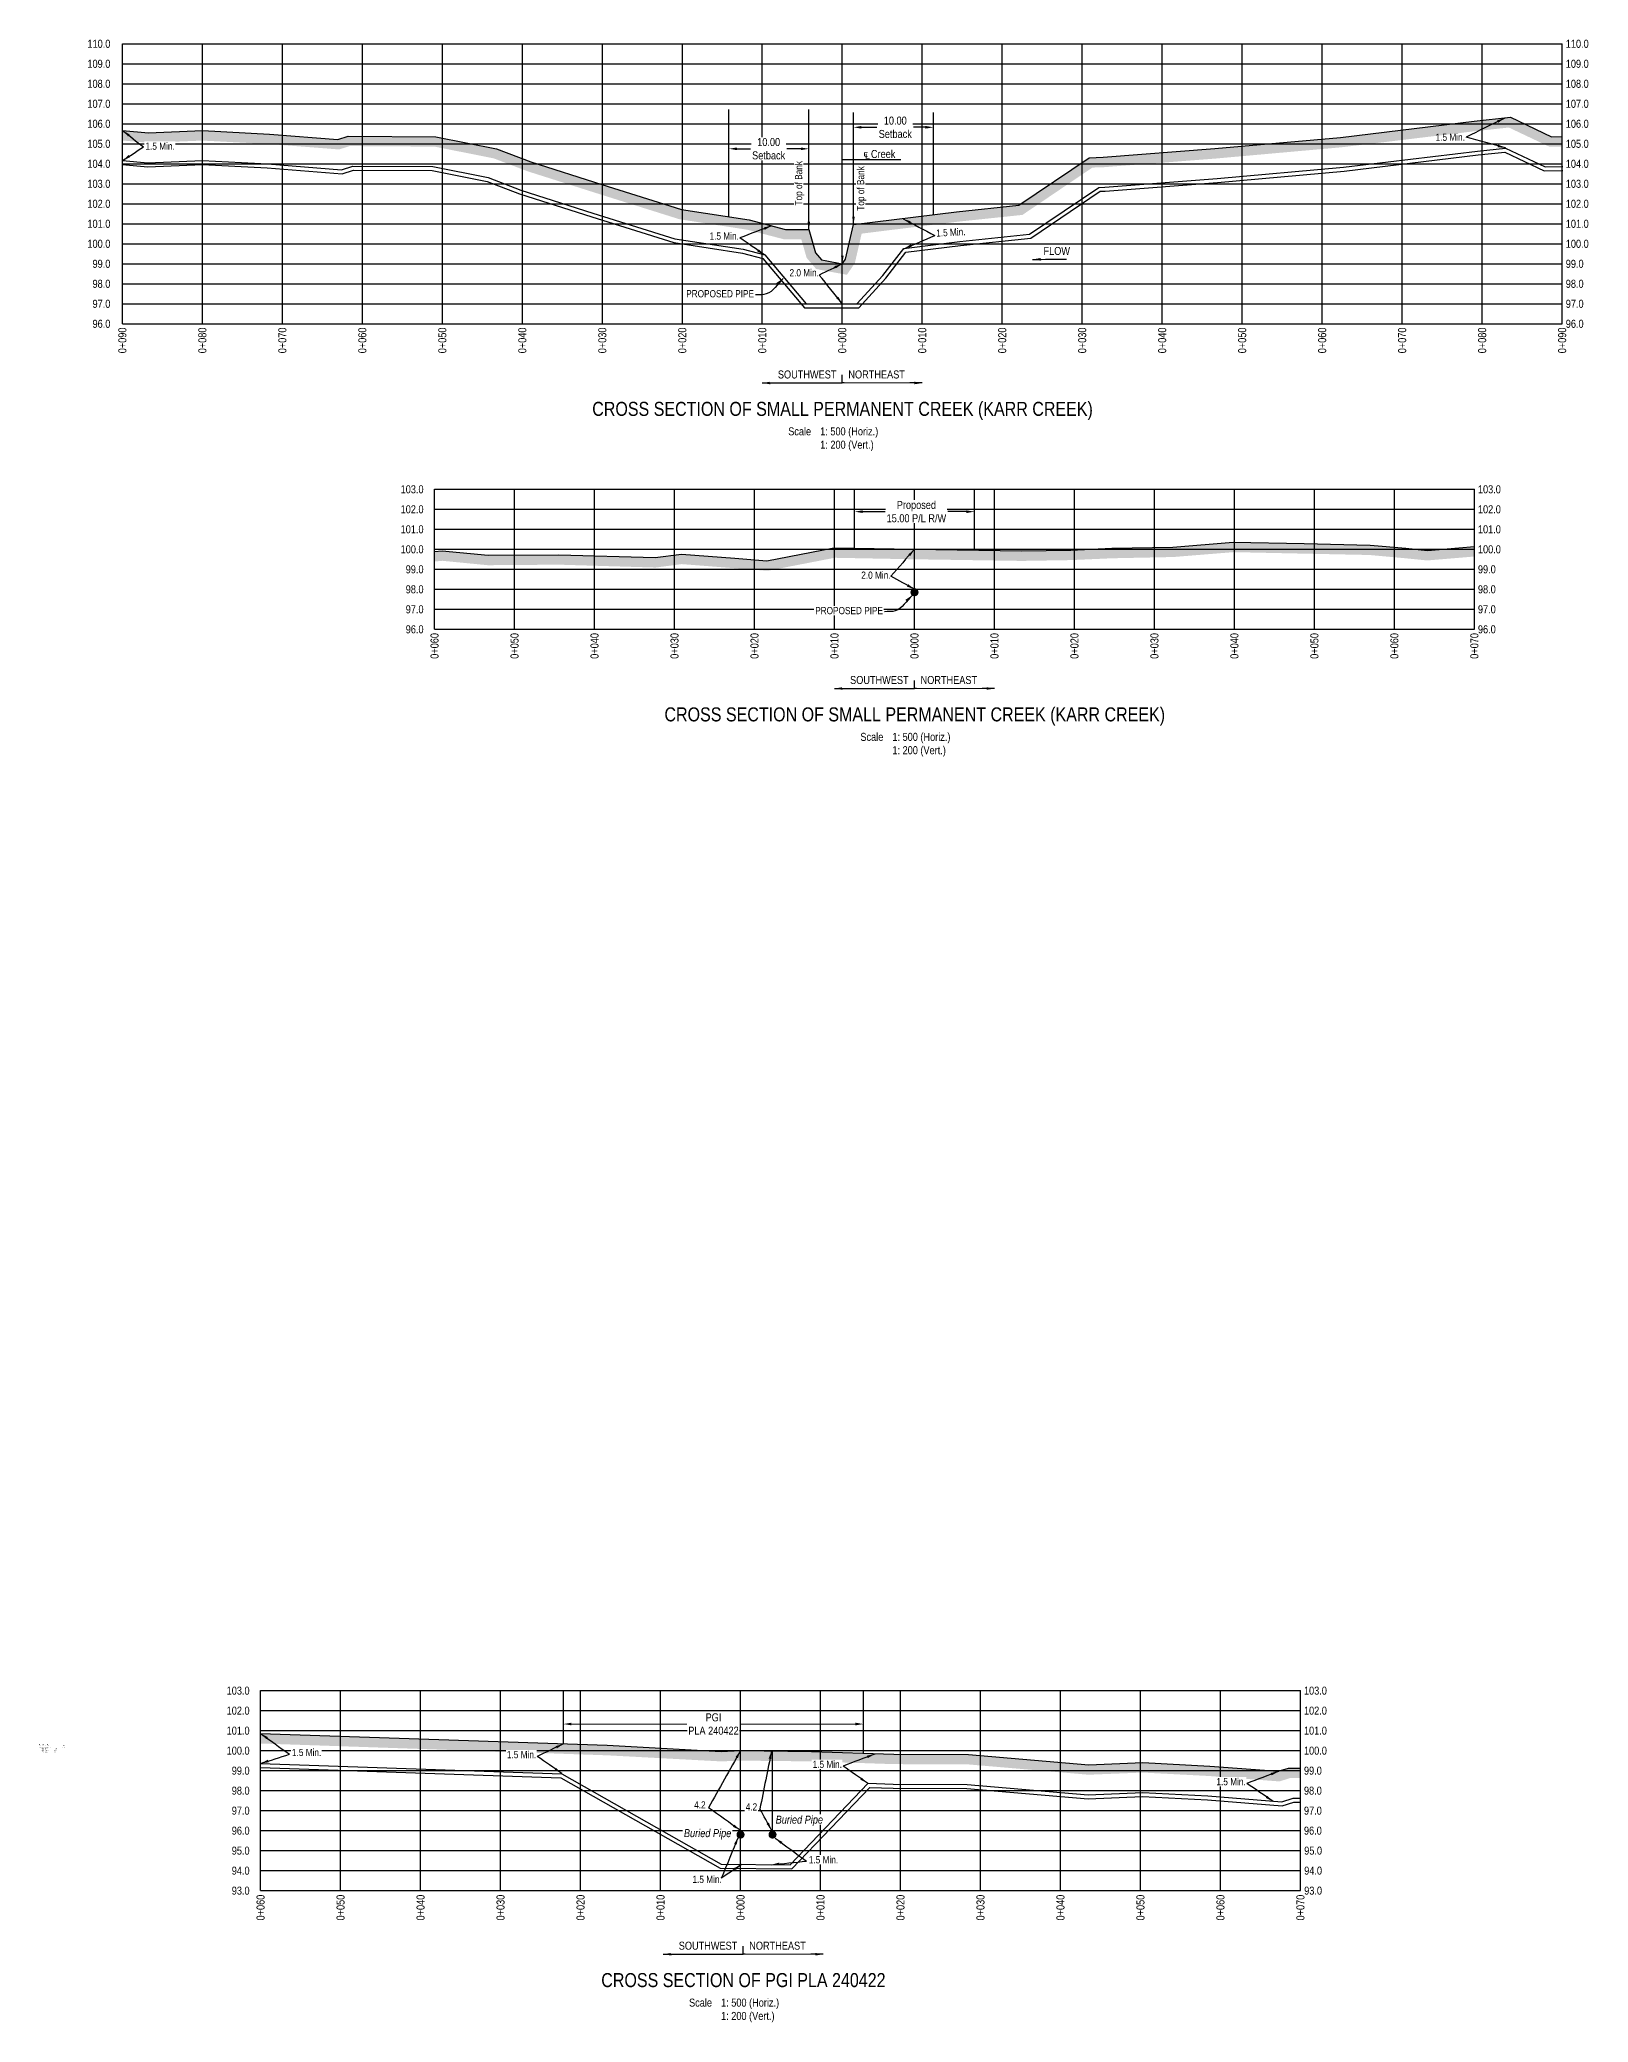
# Model space of a CAD drawing. Extents: x 406232 to 435383, y 6039561 to 6052989.
# Drawn here: x 406232 to 408168, y 6046705 to 6049184 of the extents above; entities that cross this region are included whole.
import ezdxf
from ezdxf.enums import TextEntityAlignment as Align

# ---------------------------------------------------------------- set-up
doc = ezdxf.new("R2010")
doc.units = 0
doc.header["$LTSCALE"] = 5
doc.header["$PDSIZE"] = 0.5
doc.linetypes.add('foc-TOPO', pattern=[1, 0.2, -0.8])
doc.layers.get('Defpoints').update_dxf_attribs({"color": 9})
for name, color, linetype in [('AS-PIPE-UG-T', 44, 'Continuous'), ('CG-NOTES', 7, 'Continuous'), ('DETAIL-T', 7, 'Continuous'), ('F-RW', 190, 'Continuous'), ('L-BD', 7, 'Continuous'), ('L-DETAIL-T', 3, 'Continuous'), ('L-MON', 1, 'Continuous'), ('P-CROSSINGS-GRID', 8, 'Continuous'), ('P-CROSSINGS-GROUND', 48, 'foc-TOPO'), ('P-CROSSINGS-LINE', 3, 'Continuous'), ('P-PROPOSED', 10, 'Continuous'), ('S-T7', 7, 'Continuous')]:
    doc.layers.add(name, color=color, linetype=linetype)
doc.layers.add('F-AR-T', color=190, linetype='Continuous', lineweight=9)
doc.layers.add('F-RW-T', color=190, linetype='Continuous', lineweight=9)
doc.styles.add('140', font='ARIALN.TTF', dxfattribs={"height": 15})
doc.styles.add('80', font='ARIALN.TTF', dxfattribs={"height": 10})
doc.styles.add('80CG', font='ARIALN.TTF', dxfattribs={"height": 10})
doc.styles.add('80L', font='ARIALN.TTF', dxfattribs={"height": 10})
doc.dimstyles.new('Compass 5 000', dxfattribs={"dimscale": 5, "dimtxt": 9, "dimasz": 2, "dimexe": 0.2, "dimexo": 0.0625, "dimgap": 0.5, "dimtad": 0, "dimtih": 1, "dimtoh": 1, "dimzin": 0, "dimdsep": 46, "dimtxsty": '80CG', "dimcen": 0.1, "dimse1": 1, "dimse2": 1, "dimclrd": 256, "dimclrt": 256, "dimaunit": 1, "dimadec": 4, "dimazin": 0, "dimtfac": 0.06, "dimtofl": 0, "dimtmove": 0, "dimatfit": 1, "dimfxl": 0.2, "dimtolj": 1, "dimtzin": 0, "dimlwd": -1, "dimarcsym": 0})

# ---------------------------------------------------------------- blocks, each defined once
blk = doc.blocks.new('*D904')
at = {"transparency": 16777216}
for p, q in [((407259.5, 6049074), (407278.9, 6049074)), ((407339.5, 6049074), (407324.7, 6049074))]:
    blk.add_line(p, q, dxfattribs=at)
for points in [[(407259.5, 6049075.7), (407259.5, 6049072.4), (407249.5, 6049074)], [(407339.5, 6049075.7), (407339.5, 6049072.4), (407349.5, 6049074)]]:
    blk.add_solid(points, dxfattribs=at)
at = {"layer": 'Defpoints', "color": 0, "transparency": 16777216}
for p in [(407249.5, 6049077.7), (407349.5, 6049077.7), (407249.5, 6049074)]:
    blk.add_point(p, dxfattribs=at)
at = {"transparency": 16777216, "insert": (407301.8, 6049074), "char_height": 10, "attachment_point": 5, "style": '80CG', "bg_fill": 3, "box_fill_scale": 1.1, "bg_fill_color": 256, "bg_fill_true_color": 13158600, "bg_fill_transparency": 0}
blk.add_mtext('\\A1;10.00\\PSetback', dxfattribs=at)
blk = doc.blocks.new('*D903')
at = {"transparency": 16777216}
for p, q in [((407103.8, 6049047.2), (407120.6, 6049047.2)), ((407183.8, 6049047.2), (407166.4, 6049047.2))]:
    blk.add_line(p, q, dxfattribs=at)
for points in [[(407103.8, 6049048.8), (407103.8, 6049045.5), (407093.8, 6049047.2)], [(407183.8, 6049048.8), (407183.8, 6049045.5), (407193.8, 6049047.2)]]:
    blk.add_solid(points, dxfattribs=at)
at = {"layer": 'Defpoints', "color": 0, "transparency": 16777216}
for p in [(407093.8, 6049083.2), (407193.8, 6049083.2), (407093.8, 6049047.2)]:
    blk.add_point(p, dxfattribs=at)
at = {"transparency": 16777216, "insert": (407143.5, 6049047.2), "char_height": 10, "attachment_point": 5, "style": '80CG', "bg_fill": 3, "box_fill_scale": 1.1, "bg_fill_color": 256, "bg_fill_true_color": 13158600, "bg_fill_transparency": 0}
blk.add_mtext('\\A1;10.00\\PSetback', dxfattribs=at)
blk = doc.blocks.new('PLIA')
at = {"color": 255, "const_width": 1}
blk.add_lwpolyline([(-0.5, 0, 1), (0.5, 0, 1)], format="xyb", close=True, dxfattribs=at)
blk = doc.blocks.new('PLIAA')
blk.add_blockref('PLIA', (0, 0))
blk = doc.blocks.new('PLIB')
at = {"color": 1}
blk.add_circle((0, 0), 0.8, dxfattribs=at)
blk = doc.blocks.new('PLIBB')
blk.add_blockref('PLIB', (0, 0))
blk = doc.blocks.new('PLICC')
for name in ['PLIAA', 'PLIBB']:
    blk.add_blockref(name, (0, 0))
blk = doc.blocks.new('PLI')
blk.add_blockref('PLICC', (0, 0))
blk = doc.blocks.new('*D907')
at = {"transparency": 16777216}
for p, q in [((407260.9, 6048593.6), (407289.2, 6048593.6)), ((407390.8, 6048593.6), (407367.3, 6048593.6))]:
    blk.add_line(p, q, dxfattribs=at)
for points in [[(407260.9, 6048595.2), (407260.9, 6048591.9), (407250.9, 6048593.6)], [(407390.8, 6048595.2), (407390.8, 6048591.9), (407400.8, 6048593.6)]]:
    blk.add_solid(points, dxfattribs=at)
at = {"layer": 'Defpoints', "color": 0, "transparency": 16777216}
for p in [(407250.9, 6048637), (407400.8, 6048637), (407400.8, 6048593.6)]:
    blk.add_point(p, dxfattribs=at)
at = {"transparency": 16777216, "insert": (407328.2, 6048593.6), "char_height": 10, "attachment_point": 5, "style": '80CG', "bg_fill": 3, "box_fill_scale": 1.1, "bg_fill_color": 256, "bg_fill_true_color": 13158600, "bg_fill_transparency": 0}
blk.add_mtext('\\A1;Proposed\\P15.00 P/L R/W', dxfattribs=at)
blk = doc.blocks.new('*D915')
at = {"layer": 'Defpoints', "color": 0, "transparency": 16777216}
for p in [(406887, 6047085.9), (407262, 6047085.9), (407262, 6047078.1)]:
    blk.add_point(p, dxfattribs=at)
at = {"layer": 'F-RW-T', "transparency": 16777216}
for p, q in [((406897, 6047078.1), (407041.2, 6047078.1)), ((407252, 6047078.1), (407107.8, 6047078.1))]:
    blk.add_line(p, q, dxfattribs=at)
for points in [[(406897, 6047079.8), (406897, 6047076.5), (406887, 6047078.1)], [(407252, 6047079.8), (407252, 6047076.5), (407262, 6047078.1)]]:
    blk.add_solid(points, dxfattribs=at)
at = {"layer": 'F-RW-T', "transparency": 16777216, "insert": (407074.5, 6047078.1), "char_height": 10, "attachment_point": 5, "style": '80CG', "bg_fill": 3, "box_fill_scale": 1.1, "bg_fill_color": 256, "bg_fill_true_color": 13158600, "bg_fill_transparency": 0}
blk.add_mtext('\\A1;PGI\\PPLA 240422', dxfattribs=at)

msp = doc.modelspace()

# ---------------------------------------------------------------- hatches: boundary and pattern name
at = {"layer": 'P-CROSSINGS-GROUND'}
h = msp.add_hatch(dxfattribs=at)
h.set_pattern_fill('EARTH', color=256, scale=2.498859, angle=45)
h.set_pattern_definition([(45, (192.612, 2759.253), (0, 22.440395626), [15.86775592, -15.86775592]), (45, (188.404, 2763.461), (0, 22.440395626), [15.86775592, -15.86775592]), (45, (184.197, 2767.668), (0, 22.440395626), [15.86775592, -15.86775592]), (135, (184.197, 2770.473), (-22.440395626, 0), [15.86775592, -15.86775592]), (135, (188.404, 2774.681), (-22.440395626, 0), [15.86775592, -15.86775592]), (135, (192.612, 2778.889), (-22.440395626, 0), [15.86775592, -15.86775592])])
h.paths.add_polyline_path([(406335.589, 6049057.524), (406367.922, 6049054.755), (406435.727, 6049057.439), (406518.527, 6049053.15), (406606.576, 6049046.346), (406619.752, 6049050.56), (406726.075, 6049049.832), (406799.73, 6049035.235), (406842.096, 6049019.078), (406931.375, 6048990.702), (407031.825, 6048959.148), (407116.708, 6048946.02), (407163.011, 6048933.949), (407184.367, 6048933.825), (407190.971, 6048910.911), (407202.693, 6048897.106), (407211.544, 6048895.148), (407241.298, 6048889.697), (407251.258, 6048904.178), (407259.763, 6048941.145), (407379.838, 6048956.036), (407460.792, 6048964.529), (407548.222, 6049023.688), (407562.378, 6049024.156), (407702.136, 6049034.96), (407859.663, 6049049.065), (408026.966, 6049069.238), (408068.877, 6049073.754), (408119.489, 6049049.77), (408135.589, 6049050.077), (408135.589, 6049062.573), (408122.186, 6049062.318), (408071.042, 6049086.554), (408025.549, 6049081.652), (407858.358, 6049061.492), (407701.098, 6049047.411), (407561.69, 6049036.634), (407544.206, 6049036.056), (407456.379, 6048976.629), (407378.417, 6048968.45), (407249.548, 6048952.468), (407239.615, 6048909.298), (407235.589, 6048903.445), (407214.02, 6048907.397), (407209.496, 6048908.398), (407202.233, 6048916.951), (407193.785, 6048946.265), (407164.649, 6048946.434), (407119.245, 6048958.27), (407034.668, 6048971.351), (406935.139, 6049002.616), (406846.218, 6049030.878), (406803.195, 6049047.286), (406727.344, 6049062.318), (406617.844, 6049063.068), (406605.099, 6049058.991), (406519.331, 6049065.619), (406435.804, 6049069.946), (406368.209, 6049067.27), (406335.589, 6049070.064)])
h = msp.add_hatch(dxfattribs=at)
h.set_pattern_fill('EARTH', color=256, scale=2.498859, angle=45)
h.set_pattern_definition([(45, (192.612, 3265.418), (0, 22.440395626), [15.86775592, -15.86775592]), (45, (188.404, 3269.625), (0, 22.440395626), [15.86775592, -15.86775592]), (45, (184.197, 3273.833), (0, 22.440395626), [15.86775592, -15.86775592]), (135, (184.197, 3276.638), (-22.440395626, 0), [15.86775592, -15.86775592]), (135, (188.404, 3280.846), (-22.440395626, 0), [15.86775592, -15.86775592]), (135, (192.612, 3285.053), (-22.440395626, 0), [15.86775592, -15.86775592])])
h.paths.add_polyline_path([(406725.868, 6048543.815), (406725.868, 6048531.265), (406735.477, 6048532.174), (406792.333, 6048526.652), (406881.215, 6048527.33), (407002.096, 6048523.707), (407034.77, 6048528.018), (407100.081, 6048522.97), (407142.062, 6048519.636), (407225.996, 6048535.934), (407325.656, 6048534.058), (407459.802, 6048532.03), (407521.53, 6048533.036), (407572.76, 6048535.312), (407649.286, 6048536.892), (407724.638, 6048542.996), (407812.856, 6048541.109), (407894.75, 6048539.418), (407939.047, 6048535.388), (407966.955, 6048532.605), (408025.868, 6048537.517), (408025.868, 6048550.055), (407967.057, 6048545.151), (407940.233, 6048547.826), (407895.446, 6048551.901), (407813.124, 6048553.601), (407724.266, 6048555.501), (407648.652, 6048549.376), (407572.354, 6048547.801), (407521.151, 6048545.526), (407459.795, 6048544.526), (407325.868, 6048546.551), (407224.911, 6048548.451), (407141.353, 6048532.226), (407101.057, 6048535.426), (407034.431, 6048540.576), (407001.461, 6048536.226), (406881.354, 6048539.826), (406792.891, 6048539.151), (406735.493, 6048544.726)])
h = msp.add_hatch(dxfattribs=at)
h.set_pattern_fill('EARTH', color=256, scale=2.498859, angle=45)
h.set_pattern_definition([(45, (257.109, 3425.508), (0, 22.440395626), [15.86775592, -15.86775592]), (45, (252.901, 3429.715), (0, 22.440395626), [15.86775592, -15.86775592]), (45, (248.694, 3433.923), (0, 22.440395626), [15.86775592, -15.86775592]), (135, (248.694, 3436.728), (-22.440395626, 0), [15.86775592, -15.86775592]), (135, (252.901, 3440.935), (-22.440395626, 0), [15.86775592, -15.86775592]), (135, (257.109, 3445.143), (-22.440395626, 0), [15.86775592, -15.86775592])])
h.paths.add_polyline_path([(406508.385, 6047053.814), (406941.12, 6047039.051), (407084.229, 6047031.422), (407108.569, 6047032.409), (407196.915, 6047031.438), (407299.785, 6047028.01), (407392.788, 6047027.686), (407543.457, 6047014.782), (407611.262, 6047017.467), (407694.062, 6047013.177), (407782.111, 6047006.373), (407795.287, 6047010.588), (407808.299, 6047010.499), (407808.385, 6047022.993), (407793.379, 6047023.096), (407780.634, 6047019.019), (407694.866, 6047025.647), (407611.339, 6047029.974), (407543.744, 6047027.298), (407393.344, 6047040.178), (407300.015, 6047040.504), (407197.191, 6047043.93), (407108.385, 6047044.906), (407084.309, 6047043.93), (406941.665, 6047051.534), (406508.385, 6047066.315)])

# ---------------------------------------------------------------- linework, layer by layer
for p, q in [((407093.831, 6048962.201), (407093.831, 6049096.277)), ((407193.785, 6048980.964), (407193.785, 6049096.277)), ((407349.502, 6048964.864), (407349.502, 6049092.599)), ((407250.902, 6048547.962), (407250.902, 6048621.551)), ((407400.834, 6048545.417), (407400.834, 6048621.551))]:
    msp.add_line(p, q)
at = {"layer": 'CG-NOTES'}
for p, q in [((407235.589, 6048754.423), (407235.589, 6048764.423)), ((407325.868, 6048372.529), (407325.868, 6048382.529)), ((407111.66, 6046790.386), (407111.66, 6046800.386))]:
    msp.add_line(p, q, dxfattribs=at)
at = {"layer": 'F-AR-T'}
for points in [[(406232.118, 6047052.588), (406232.118, 6047053.088)], [(406236.667, 6047052.588), (406236.667, 6047053.088)], [(406241.782, 6047052.588), (406241.782, 6047053.088)]]:
    msp.add_lwpolyline(points, dxfattribs=at)
at = {"layer": 'F-RW'}
for p, q in [((406886.986, 6047053.399), (406886.986, 6047119.906)), ((407262.014, 6047041.77), (407262.014, 6047119.906))]:
    msp.add_line(p, q, dxfattribs=at)
at = {"layer": 'P-CROSSINGS-GRID', "color": 8}
for p, q in [((406335.589, 6048828.445), (406335.589, 6049178.445)), ((406335.589, 6049178.445), (408135.589, 6049178.445)), ((406435.589, 6048828.445), (406435.589, 6049178.445)), ((406535.589, 6048828.445), (406535.589, 6049178.445)), ((406635.589, 6048828.445), (406635.589, 6049178.445)), ((406735.589, 6048828.445), (406735.589, 6049178.445)), ((406835.589, 6048828.445), (406835.589, 6049178.445)), ((406935.589, 6048828.445), (406935.589, 6049178.445)), ((407035.589, 6048828.445), (407035.589, 6049178.445)), ((407135.589, 6048828.445), (407135.589, 6049178.445)), ((407235.589, 6048828.445), (407235.589, 6049178.445)), ((407335.589, 6048828.445), (407335.589, 6049178.445)), ((407435.589, 6048828.445), (407435.589, 6049178.445)), ((407535.589, 6048828.445), (407535.589, 6049178.445)), ((407635.589, 6048828.445), (407635.589, 6049178.445)), ((407735.589, 6048828.445), (407735.589, 6049178.445)), ((407835.589, 6048828.445), (407835.589, 6049178.445)), ((407935.589, 6048828.445), (407935.589, 6049178.445)), ((408035.589, 6048828.445), (408035.589, 6049178.445)), ((408135.589, 6048828.445), (408135.589, 6049178.445)), ((406335.589, 6049153.445), (408135.589, 6049153.445)), ((406335.589, 6049128.445), (408135.589, 6049128.445)), ((406335.589, 6049128.445), (408135.589, 6049128.445)), ((406335.589, 6049103.445), (408135.589, 6049103.445)), ((406335.589, 6049078.445), (408135.589, 6049078.445)), ((406335.589, 6049053.445), (408135.589, 6049053.445)), ((406335.589, 6049028.445), (408135.589, 6049028.445)), ((406335.589, 6049003.445), (408135.589, 6049003.445)), ((406335.589, 6048978.445), (408135.589, 6048978.445)), ((406335.589, 6048953.445), (408135.589, 6048953.445)), ((406335.589, 6048928.445), (408135.589, 6048928.445)), ((406335.589, 6048903.445), (408135.589, 6048903.445)), ((406335.589, 6048878.445), (408135.589, 6048878.445)), ((406335.589, 6048853.445), (408135.589, 6048853.445)), ((406335.589, 6048828.445), (408135.589, 6048828.445)), ((406725.868, 6048621.551), (408025.868, 6048621.551)), ((406725.868, 6048446.551), (406725.868, 6048621.551)), ((406825.868, 6048446.551), (406825.868, 6048621.551)), ((406925.868, 6048446.551), (406925.868, 6048621.551)), ((407025.868, 6048446.551), (407025.868, 6048621.551)), ((407125.868, 6048446.551), (407125.868, 6048621.551)), ((407225.868, 6048446.551), (407225.868, 6048621.551)), ((407325.868, 6048446.551), (407325.868, 6048621.551)), ((407425.868, 6048446.551), (407425.868, 6048621.551)), ((407525.868, 6048446.551), (407525.868, 6048621.551)), ((407625.868, 6048446.551), (407625.868, 6048621.551)), ((407725.868, 6048446.551), (407725.868, 6048621.551)), ((407825.868, 6048446.551), (407825.868, 6048621.551)), ((407925.868, 6048446.551), (407925.868, 6048621.551)), ((408025.868, 6048446.551), (408025.868, 6048621.551)), ((406725.868, 6048596.551), (408025.868, 6048596.551)), ((406725.868, 6048571.551), (408025.868, 6048571.551)), ((406725.868, 6048546.551), (408025.868, 6048546.551)), ((406725.868, 6048521.551), (408025.868, 6048521.551)), ((406725.868, 6048496.551), (408025.868, 6048496.551)), ((406725.868, 6048471.551), (408025.868, 6048471.551)), ((406725.868, 6048446.551), (408025.868, 6048446.551)), ((406508.385, 6047119.906), (407808.385, 6047119.906)), ((406508.385, 6046869.906), (406508.385, 6047119.906)), ((406608.385, 6046869.906), (406608.385, 6047119.906)), ((406708.385, 6046869.906), (406708.385, 6047119.906)), ((406808.385, 6046869.906), (406808.385, 6047119.906)), ((406908.385, 6046869.906), (406908.385, 6047119.906)), ((407008.385, 6046869.906), (407008.385, 6047119.906)), ((407108.385, 6046869.906), (407108.385, 6047119.906)), ((407208.385, 6046869.906), (407208.385, 6047119.906)), ((407308.385, 6046869.906), (407308.385, 6047119.906)), ((407408.385, 6046869.906), (407408.385, 6047119.906)), ((407508.385, 6046869.906), (407508.385, 6047119.906)), ((407608.385, 6046869.906), (407608.385, 6047119.906)), ((407708.385, 6046869.906), (407708.385, 6047119.906)), ((407808.385, 6046869.906), (407808.385, 6047119.906)), ((406508.385, 6047094.906), (407808.385, 6047094.906)), ((406508.385, 6047069.906), (407808.385, 6047069.906)), ((406508.385, 6047044.906), (407808.385, 6047044.906)), ((406508.385, 6047019.906), (407808.385, 6047019.906)), ((406508.385, 6046994.906), (407808.385, 6046994.906)), ((406508.385, 6046969.906), (407808.385, 6046969.906)), ((406508.385, 6046944.906), (407808.385, 6046944.906)), ((406508.385, 6046919.906), (407808.385, 6046919.906)), ((406508.385, 6046894.906), (407808.385, 6046894.906)), ((406508.385, 6046869.906), (407808.385, 6046869.906))]:
    msp.add_line(p, q, dxfattribs=at)
at = {"layer": 'P-CROSSINGS-LINE', "color": 3, "flags": 128}
for points in [[(406335.589, 6049070.064), (406368.209, 6049067.27), (406435.804, 6049069.946), (406519.331, 6049065.619), (406605.099, 6049058.991), (406617.844, 6049063.068), (406727.344, 6049062.318), (406803.195, 6049047.286), (406846.218, 6049030.878), (406935.139, 6049002.616), (407034.668, 6048971.351), (407119.245, 6048958.27), (407164.649, 6048946.434), (407193.785, 6048946.265), (407202.233, 6048916.951), (407209.496, 6048908.398), (407214.02, 6048907.397), (407235.589, 6048903.445), (407239.615, 6048909.298), (407249.548, 6048952.468), (407378.417, 6048968.45), (407456.379, 6048976.629), (407544.206, 6049036.056), (407561.69, 6049036.634), (407701.098, 6049047.411), (407858.358, 6049061.492), (408025.549, 6049081.652), (408071.042, 6049086.554), (408122.186, 6049062.318), (408135.589, 6049062.573)], [(406725.868, 6048543.815), (406735.493, 6048544.726), (406792.891, 6048539.151), (406881.354, 6048539.826), (407001.461, 6048536.226), (407034.431, 6048540.576), (407101.057, 6048535.426), (407141.353, 6048532.226), (407224.911, 6048548.451), (407325.868, 6048546.551), (407459.795, 6048544.526), (407521.151, 6048545.526), (407572.354, 6048547.801), (407648.652, 6048549.376), (407724.266, 6048555.501), (407813.124, 6048553.601), (407895.446, 6048551.901), (407940.233, 6048547.826), (407967.057, 6048545.151), (408025.868, 6048550.055)], [(406508.385, 6047066.315), (406941.665, 6047051.534), (407084.309, 6047043.93), (407108.385, 6047044.906), (407197.191, 6047043.93), (407300.015, 6047040.504), (407393.344, 6047040.178), (407543.744, 6047027.298), (407611.339, 6047029.974), (407694.866, 6047025.647), (407780.634, 6047019.019), (407793.379, 6047023.096), (407808.385, 6047022.993)]]:
    msp.add_lwpolyline(points, dxfattribs=at)
at = {"layer": 'P-PROPOSED'}
for points in [[(406335.163, 6049027.464), (406367.233, 6049024.718), (406435.544, 6049027.422), (406516.596, 6049023.223), (406610.119, 6049015.996), (406624.331, 6049020.542), (406723.031, 6049019.866), (406791.414, 6049006.314), (406832.204, 6048990.758), (406922.34, 6048962.109), (407025.001, 6048929.861), (407110.618, 6048916.619), (407136.018, 6048909.997), (407188.28, 6048848.448), (407256.083, 6048848.448), (407290.012, 6048885.595), (407314.972, 6048917.776), (407383.248, 6048926.243), (407471.382, 6048935.489), (407557.861, 6048994.004), (407564.03, 6048994.208), (407704.629, 6049005.077), (407862.796, 6049019.239), (408030.367, 6049039.444), (408063.679, 6049043.034), (408113.015, 6049019.655), (408136.399, 6049020.1)], [(406335.589, 6049032.444), (406367.348, 6049029.724), (406435.575, 6049032.425), (406516.917, 6049028.211), (406609.529, 6049021.054), (406623.568, 6049025.545), (406723.538, 6049024.86), (406792.8, 6049011.134), (406833.853, 6048995.478), (406923.846, 6048966.874), (407026.139, 6048934.742), (407111.633, 6048921.519), (407138.806, 6048914.435), (407190.593, 6048853.445), (407253.879, 6048853.445), (407286.186, 6048888.817), (407312.296, 6048922.48), (407382.68, 6048931.209), (407469.617, 6048940.329), (407556.255, 6048998.951), (407563.755, 6048999.199), (407704.214, 6049010.057), (407862.273, 6049024.21), (408029.8, 6049044.41), (408064.545, 6049048.154), (408114.094, 6049024.674), (408136.303, 6049025.097)]]:
    msp.add_lwpolyline(points, dxfattribs=at)

# ---------------------------------------------------------------- block references
at = {"layer": 'L-MON', "xscale": 4.997718399999963, "yscale": 4.997718399999963, "zscale": 4.997718399999963}
msp.add_blockref('PLI', (407325.868, 6048492.838), dxfattribs=at)

# ---------------------------------------------------------------- texts
at = {"style": '80L'}
msp.add_text('FLOW', height=9.9954, rotation=359.666704, dxfattribs=at).set_placement((407487.085, 6048914.58))
at = {"style": '80'}
for s, p in [('0+090', (406335.502, 6048823.75)), ('0+080', (406435.502, 6048823.75)), ('0+070', (406535.502, 6048823.75)), ('0+060', (406635.502, 6048823.75)), ('0+050', (406735.502, 6048823.75)), ('0+040', (406835.502, 6048823.75)), ('0+030', (406935.502, 6048823.75)), ('0+020', (407035.502, 6048823.75)), ('0+010', (407135.502, 6048823.75)), ('0+000', (407235.502, 6048823.75)), ('0+010', (407335.502, 6048823.75)), ('0+020', (407435.502, 6048823.75)), ('0+030', (407535.502, 6048823.75)), ('0+040', (407635.502, 6048823.75)), ('0+050', (407735.502, 6048823.75)), ('0+060', (407835.502, 6048823.75)), ('0+070', (407935.502, 6048823.75)), ('0+080', (408035.502, 6048823.75)), ('0+090', (408135.502, 6048823.75)), ('0+060', (406725.781, 6048441.855)), ('0+050', (406825.781, 6048441.855)), ('0+040', (406925.781, 6048441.855)), ('0+030', (407025.781, 6048441.855)), ('0+020', (407125.781, 6048441.855)), ('0+010', (407225.781, 6048441.855)), ('0+000', (407325.781, 6048441.855)), ('0+010', (407425.781, 6048441.855)), ('0+020', (407525.781, 6048441.855)), ('0+030', (407625.781, 6048441.855)), ('0+040', (407725.781, 6048441.855)), ('0+050', (407825.781, 6048441.855)), ('0+060', (407925.781, 6048441.855)), ('0+070', (408025.781, 6048441.855)), ('0+060', (406508.298, 6046864.778)), ('0+050', (406608.298, 6046864.778)), ('0+040', (406708.298, 6046864.778)), ('0+030', (406808.298, 6046864.778)), ('0+020', (406908.298, 6046864.778)), ('0+010', (407008.298, 6046864.778)), ('0+000', (407108.298, 6046864.778)), ('0+010', (407208.298, 6046864.778)), ('0+020', (407308.298, 6046864.778)), ('0+030', (407408.298, 6046864.778)), ('0+040', (407508.298, 6046864.778)), ('0+050', (407608.298, 6046864.778)), ('0+060', (407708.298, 6046864.778)), ('0+070', (407808.298, 6046864.778))]:
    msp.add_text(s, height=10, rotation=90, dxfattribs=at).set_placement(p, align=Align.MIDDLE_RIGHT)
at = {"char_height": 8.9959, "attachment_point": 1, "style": '80L'}
for s, insert in [('1.5 Min.', (407977.298, 6049066.119)), ('2.0 Min.', (407169.607, 6048896.754)), ('2.0 Min.', (407259.262, 6048518.695))]:
    msp.add_mtext_dynamic_manual_height_columns(s, width=45.29007, gutter_width=44.979, heights=[0], dxfattribs=dict(at, insert=insert))
at = {"insert": (407040.423, 6048870.506), "char_height": 8.99589, "width": 84.29299, "attachment_point": 1, "style": '80L'}
msp.add_mtext('PROPOSED PIPE', dxfattribs=at)
at = {"layer": 'DETAIL-T', "char_height": 10, "attachment_point": 1, "style": '80L'}
for insert in [(407167.934, 6048698.964), (407258.213, 6048317.069), (407044.004, 6046734.926)]:
    msp.add_mtext_dynamic_manual_height_columns('Scale^I1: 500 (Horiz.)\\P^I1: 200 (Vert.)', width=217.1051, gutter_width=45, heights=[0], dxfattribs=dict(at, insert=insert))
at = {"layer": 'F-AR-T', "style": '80L'}
for s, p in [('847.82', (406232.118, 6047048.59)), ('296.02', (406232.118, 6047050.589)), ('4.55', (406234.393, 6047046.591)), ('4.31', (406234.393, 6047044.592)), ('0.20', (406234.393, 6047042.593)), ('300.57', (406236.667, 6047050.589)), ('848.02', (406236.667, 6047048.59)), ('5.12', (406239.225, 6047046.591)), ('-18.96', (406239.225, 6047044.592)), ('-0.97', (406239.225, 6047042.593)), ('305.69', (406241.782, 6047050.589)), ('847.05', (406241.782, 6047048.59)), ('0.76', (406250.446, 6047044.592)), ('0.13', (406250.446, 6047042.593)), ('17.34', (406250.446, 6047046.591)), ('323.02', (406259.11, 6047050.589)), ('847.18', (406259.11, 6047048.59))]:
    msp.add_text(s, height=0.9995, dxfattribs=at).set_placement(p)
at = {"layer": 'L-DETAIL-T', "char_height": 17.5, "width": 624.82064, "attachment_point": 2, "rotation": 0, "style": '140'}
for s, insert in [('CROSS SECTION OF SMALL PERMANENT CREEK (KARR CREEK)', (407235.87, 6048730.837)), ('CROSS SECTION OF SMALL PERMANENT CREEK (KARR CREEK)', (407326.149, 6048348.943)), ('CROSS SECTION OF PGI PLA 240422', (407111.94, 6046766.8))]:
    msp.add_mtext(s, dxfattribs=dict(at, insert=insert))
at = {"layer": 'S-T7', "style": '80'}
for s, p in [('110.0', (406320.533, 6049178.445)), ('109.0', (406320.533, 6049153.445)), ('108.0', (406320.533, 6049128.445)), ('107.0', (406320.533, 6049103.445)), ('106.0', (406320.533, 6049078.445)), ('105.0', (406320.533, 6049053.445)), ('104.0', (406320.533, 6049028.445)), ('103.0', (406320.533, 6049003.445)), ('102.0', (406320.533, 6048978.445)), ('101.0', (406320.533, 6048953.445)), ('100.0', (406320.533, 6048928.445)), ('99.0', (406320.533, 6048903.445)), ('98.0', (406320.533, 6048878.445)), ('97.0', (406320.533, 6048853.445)), ('96.0', (406320.533, 6048828.445)), ('103.0', (406712.069, 6048621.551)), ('102.0', (406712.069, 6048596.551)), ('101.0', (406712.069, 6048571.551)), ('100.0', (406712.069, 6048546.551)), ('99.0', (406712.069, 6048521.551)), ('98.0', (406712.069, 6048496.551)), ('97.0', (406712.069, 6048471.551)), ('96.0', (406712.069, 6048446.551)), ('103.0', (406494.585, 6047119.906)), ('102.0', (406494.585, 6047094.906)), ('101.0', (406494.585, 6047069.906)), ('100.0', (406494.585, 6047044.906)), ('99.0', (406494.585, 6047019.906)), ('98.0', (406494.585, 6046994.906)), ('97.0', (406494.585, 6046969.906)), ('96.0', (406494.585, 6046944.906)), ('95.0', (406494.585, 6046919.906)), ('95.0', (407835.315, 6046919.906)), ('94.0', (406494.585, 6046894.906)), ('94.0', (407835.315, 6046894.906)), ('93.0', (406494.585, 6046869.906)), ('93.0', (407835.315, 6046869.906))]:
    msp.add_text(s, height=10, dxfattribs=at).set_placement(p, align=Align.MIDDLE_RIGHT)
for s, p in [('110.0', (408140.052, 6049178.445)), ('109.0', (408140.052, 6049153.445)), ('108.0', (408140.052, 6049128.445)), ('107.0', (408140.052, 6049103.445)), ('106.0', (408140.052, 6049078.445)), ('105.0', (408140.052, 6049053.445)), ('104.0', (408140.052, 6049028.445)), ('103.0', (408140.052, 6049003.445)), ('102.0', (408140.052, 6048978.445)), ('101.0', (408140.052, 6048953.445)), ('100.0', (408140.052, 6048928.445)), ('99.0', (408140.052, 6048903.445)), ('98.0', (408140.052, 6048878.445)), ('97.0', (408140.052, 6048853.445)), ('96.0', (408140.052, 6048828.445)), ('103.0', (408030.215, 6048621.551)), ('102.0', (408030.215, 6048596.551)), ('101.0', (408030.215, 6048571.551)), ('100.0', (408030.215, 6048546.551)), ('99.0', (408030.215, 6048521.551)), ('98.0', (408030.215, 6048496.551)), ('97.0', (408030.215, 6048471.551)), ('96.0', (408030.215, 6048446.551)), ('103.0', (407812.732, 6047119.906)), ('102.0', (407812.732, 6047094.906)), ('101.0', (407812.732, 6047069.906)), ('100.0', (407812.732, 6047044.906)), ('99.0', (407812.732, 6047019.906)), ('98.0', (407812.732, 6046994.906)), ('97.0', (407812.732, 6046969.906)), ('96.0', (407812.732, 6046944.906))]:
    msp.add_text(s, height=10, dxfattribs=at).set_placement(p, align=Align.MIDDLE_LEFT)

# ---------------------------------------------------------------- leaders
at = {"path_type": 1}
for points in [[(408063.875, 6049085.639), (408015.48, 6049061.69)], [(408064.746, 6049048.166), (408015.48, 6049061.69)], [(407235.589, 6048903.445), (407235.589, 6049033.989)], [(407249.548, 6048952.468), (407249.548, 6048987.166)], [(407147.371, 6048950.938), (407107.616, 6048935.834)], [(407138.392, 6048914.422), (407107.616, 6048935.834)], [(407473.561, 6048908.949), (407515.981, 6048909.104)], [(407161.558, 6048884.945), (407140.546, 6048865.685), (407127.155, 6048864.595)], [(407322.817, 6048488.855), (407301.804, 6048469.595), (407288.413, 6048468.505)], [(406885.061, 6047016.245), (406854.285, 6047037.657)], [(407276.262, 6047040.619), (407236.508, 6047025.515)], [(407267.283, 6047004.103), (407236.508, 6047025.515)], [(407781.043, 6047018.979), (407741.288, 6047003.875)], [(407774.186, 6046981.457), (407741.288, 6047003.875)]]:
    msp.add_leader(points, dimstyle='Compass 5 000', override={"dimgap": 0.5, "dimtad": 0}, dxfattribs=at)
for points in [[(407235.589, 6048903.445), (407206.83, 6048889.361)], [(407235.589, 6048853.445), (407206.83, 6048889.361)], [(407325.868, 6048546.551), (407296.246, 6048513.109)], [(407325.868, 6048496.551), (407296.246, 6048513.109)]]:
    msp.add_leader(points, dimstyle='Compass 5 000', dxfattribs=at)
at = {"layer": 'CG-NOTES', "path_type": 1}
for points in [[(407135.589, 6048754.423), (407235.589, 6048754.423)], [(407335.589, 6048754.423), (407235.589, 6048754.423)], [(407225.868, 6048372.529), (407325.868, 6048372.529)], [(407425.868, 6048372.529), (407325.868, 6048372.529)], [(407011.66, 6046790.386), (407111.66, 6046790.386)], [(407211.66, 6046790.386), (407111.66, 6046790.386)]]:
    msp.add_leader(points, dimstyle='Compass 5 000', override={"dimgap": 0.5, "dimtad": 0}, dxfattribs=at)

# ---------------------------------------------------------------- next in the draw order: texts
at = {"char_height": 8.9959, "attachment_point": 1, "style": '80L', "bg_fill": 3, "box_fill_scale": 1.15, "bg_fill_color": 256, "bg_fill_true_color": 256, "bg_fill_transparency": 0}
for insert in [(406364.372, 6049054.978), (407069.617, 6048942.588)]:
    msp.add_mtext_dynamic_manual_height_columns('1.5 Min.', width=35.87103, gutter_width=44.979, heights=[0], dxfattribs=dict(at, insert=insert))
at = {"insert": (407176.404, 6048976.294), "char_height": 8.99589, "width": 55.85483, "attachment_point": 1, "rotation": 90, "style": '80L', "bg_fill": 3, "box_fill_scale": 1.15, "bg_fill_color": 256, "bg_fill_true_color": 256, "bg_fill_transparency": 0}
msp.add_mtext('Top of Bank', dxfattribs=at)
at = {"insert": (407352.681, 6048946.293), "char_height": 8.9959, "attachment_point": 1, "rotation": 3.014519, "style": '80L', "bg_fill": 3, "box_fill_scale": 1.15, "bg_fill_color": 256, "bg_fill_true_color": 256, "bg_fill_transparency": 0}
msp.add_mtext_dynamic_manual_height_columns('1.5 Min.', width=35.87103, gutter_width=44.979, heights=[0], dxfattribs=at)
at = {"color": 3, "char_height": 10, "width": 78.43132, "attachment_point": 3, "style": '80', "bg_fill": 2}
for insert in [(407228.222, 6048770.104), (407318.501, 6048388.21), (407104.292, 6046806.067)]:
    msp.add_mtext('SOUTHWEST', dxfattribs=dict(at, insert=insert))
at = {"insert": (407201.682, 6048474.416), "char_height": 8.99589, "width": 84.29299, "attachment_point": 1, "style": '80L', "bg_fill": 3, "box_fill_scale": 1.15, "bg_fill_color": 256, "bg_fill_true_color": 256, "bg_fill_transparency": 0}
msp.add_mtext('PROPOSED PIPE', dxfattribs=at)
at = {"layer": 'AS-PIPE-UG-T', "char_height": 9.99544, "attachment_point": 1, "style": '80L', "bg_fill": 3, "box_fill_scale": 1.15, "bg_fill_color": 256, "bg_fill_true_color": 256, "bg_fill_transparency": 0}
for insert in [(407037.577, 6046946.783), (407152.292, 6046963.634)]:
    msp.add_mtext_dynamic_manual_height_columns('{\\fArial Narrow|b0|i1|c0|p34;Buried Pipe}', width=59.00894, gutter_width=49.977, heights=[0], dxfattribs=dict(at, insert=insert))
at = {"layer": 'L-BD', "insert": (407257.614, 6049045.676), "char_height": 9.99544, "width": 49.14274, "attachment_point": 1, "style": '80', "bg_fill": 2}
msp.add_mtext('\\pi4.23209;{\\fISOCPEUR|b0|i0|c0|p34;℄} Creek', dxfattribs=at)

# ---------------------------------------------------------------- next in the draw order: dimensions: what is measured, and where the dimension line sits
at = {"color": 2}
dim = msp.add_linear_dim(base=(407400.834, 6048593.56), p1=(407250.902, 6048636.962), p2=(407400.834, 6048636.962), angle=0, text='Proposed\\P15.00 P/L R/W', dimstyle='Compass 5 000', override={"dimtfill": 1}, dxfattribs=at)
dim.commit()
dim.dimension.update_dxf_attribs({"geometry": '*D907', "text_midpoint": (407328.25, 6048593.56), "dimtype": 161})
at = {"layer": 'F-RW-T', "color": 2}
dim = msp.add_aligned_dim(p1=(406886.986, 6047085.854), p2=(407262.014, 6047085.854), distance=-7.726, text='PGI\\PPLA 240422', dimstyle='Compass 5 000', override={"dimtfill": 1}, dxfattribs=at)
dim.commit()
dim.dimension.update_dxf_attribs({"geometry": '*D915', "text_midpoint": (407074.5, 6047078.128)})

# ---------------------------------------------------------------- next in the draw order: linework, layer by layer
for p, q in [((407249.548, 6048952.468), (407249.548, 6049092.599)), ((407235.589, 6049033.989), (407308.843, 6049033.989))]:
    msp.add_line(p, q)
at = {"layer": 'Defpoints'}
for p, q in [((407108.385, 6046939.954), (407108.385, 6047044.906)), ((407148.366, 6046939.954), (407148.366, 6047044.466))]:
    msp.add_line(p, q, dxfattribs=at)
at = {"layer": 'P-PROPOSED'}
for points in [[(406508.214, 6047023.816), (406883.744, 6047011.004), (407082.727, 6046897.863), (407172.528, 6046897.082), (407269.945, 6046999.001), (407299.234, 6046998.025), (407391.455, 6046997.704), (407542.768, 6046984.745), (407611.079, 6046987.45), (407692.131, 6046983.251), (407785.654, 6046976.024), (407799.866, 6046980.57), (407808.094, 6046980.513)], [(406508.385, 6047028.811), (406885.144, 6047015.957), (406885.144, 6047015.957), (407084.069, 6046902.85), (407170.409, 6046902.098), (407267.877, 6047004.071), (407299.326, 6047003.023), (407391.677, 6047002.701), (407542.883, 6046989.751), (407611.11, 6046992.452), (407692.452, 6046988.239), (407785.064, 6046981.082), (407799.103, 6046985.573), (407808.128, 6046985.511)]]:
    msp.add_lwpolyline(points, dxfattribs=at)

# ---------------------------------------------------------------- next in the draw order: block references
at = {"layer": 'L-MON', "xscale": 4.997718399999963, "yscale": 4.997718399999963, "zscale": 4.997718399999963}
for p in [(407108.385, 6046939.954), (407148.366, 6046939.954)]:
    msp.add_blockref('PLI', p, dxfattribs=at)

# ---------------------------------------------------------------- next in the draw order: texts
at = {"color": 3, "char_height": 10, "width": 71.79644, "attachment_point": 1, "style": '80', "bg_fill": 2}
for insert in [(407243.179, 6048770.104), (407333.458, 6048388.21), (407119.25, 6046806.067)]:
    msp.add_mtext('NORTHEAST', dxfattribs=dict(at, insert=insert))

# ---------------------------------------------------------------- next in the draw order: dimensions: what is measured, and where the dimension line sits
dim = msp.add_linear_dim(base=(407093.831, 6049047.171), p1=(407193.785, 6049083.156), p2=(407093.831, 6049083.156), angle=180, text='10.00\\PSetback', dimstyle='Compass 5 000', override={"dimtfill": 1})
dim.commit()
dim.dimension.update_dxf_attribs({"geometry": '*D903', "text_midpoint": (407143.511, 6049047.171), "dimtype": 161})

# ---------------------------------------------------------------- next in the draw order: leaders
at = {"path_type": 1}
for points in [[(406335.893, 6049070.037), (406361.867, 6049049.528)], [(406335.893, 6049032.502), (406361.867, 6049049.528)], [(407193.785, 6048946.265), (407193.785, 6048980.964)], [(407311.474, 6048959.829), (407351.236, 6048938.823)], [(407312.577, 6048922.316), (407351.236, 6048938.823)], [(406886.986, 6047053.399), (406854.285, 6047037.657)]]:
    msp.add_leader(points, dimstyle='Compass 5 000', override={"dimgap": 0.5, "dimtad": 0}, dxfattribs=at)
at = {"layer": 'L-BD', "path_type": 1}
for points in [[(407108.385, 6047044.906), (407068.396, 6046973.454)], [(407147.106, 6047044.48), (407132.535, 6046972.06)], [(407107.976, 6046945.268), (407068.396, 6046973.454)], [(407147.101, 6046945.459), (407132.535, 6046972.06)]]:
    msp.add_leader(points, dimstyle='Compass 5 000', override={"dimgap": 0.5, "dimtad": 0}, dxfattribs=at)

# ---------------------------------------------------------------- next in the draw order: texts
at = {"insert": (407253.958, 6048969.786), "char_height": 8.99589, "width": 55.85483, "attachment_point": 1, "rotation": 90, "style": '80L', "bg_fill": 3, "box_fill_scale": 1.15, "bg_fill_color": 256, "bg_fill_true_color": 256, "bg_fill_transparency": 0}
msp.add_mtext('Top of Bank', dxfattribs=at)
at = {"char_height": 8.9959, "attachment_point": 1, "style": '80L', "bg_fill": 3, "box_fill_scale": 1.15, "bg_fill_color": 256, "bg_fill_true_color": 256, "bg_fill_transparency": 0}
for s, width, insert in [('1.5 Min.', 35.87103, (406547.58, 6047047.105)), ('1.5 Min.', 35.87103, (406816.286, 6047044.411)), ('1.5 Min.', 35.87103, (407198.508, 6047032.269)), ('1.5 Min.', 35.87103, (407703.288, 6047010.629)), ('4.2', 13.87221, (407050.376, 6046981.588)), ('4.2', 13.87221, (407114.79, 6046979.031)), ('1.5 Min.', 35.87103, (407193.681, 6046912.986)), ('1.5 Min.', 35.87103, (407048.267, 6046888.505))]:
    msp.add_mtext_dynamic_manual_height_columns(s, width=width, gutter_width=44.979, heights=[0], dxfattribs=dict(at, insert=insert))

# ---------------------------------------------------------------- next in the draw order: dimensions: what is measured, and where the dimension line sits
dim = msp.add_linear_dim(base=(407249.548, 6049074.032), p1=(407349.502, 6049077.68), p2=(407249.548, 6049077.68), angle=180, text='10.00\\PSetback', dimstyle='Compass 5 000', override={"dimtfill": 1})
dim.commit()
dim.dimension.update_dxf_attribs({"geometry": '*D904', "text_midpoint": (407301.776, 6049074.032), "dimtype": 161})

# ---------------------------------------------------------------- next in the draw order: leaders
at = {"path_type": 1}
for points in [[(406508.385, 6047066.315), (406544.328, 6047040.418)], [(406508.385, 6047028.811), (406544.328, 6047040.418)], [(407105.74, 6046937.219), (407084.181, 6046885.282)], [(407151.573, 6046935.539), (407190.832, 6046906.726)], [(407109.719, 6046902.494), (407084.181, 6046885.282)], [(407146.898, 6046902.303), (407190.832, 6046906.726)]]:
    msp.add_leader(points, dimstyle='Compass 5 000', override={"dimgap": 0.5, "dimtad": 0}, dxfattribs=at)

doc.saveas('drawing.dxf')
